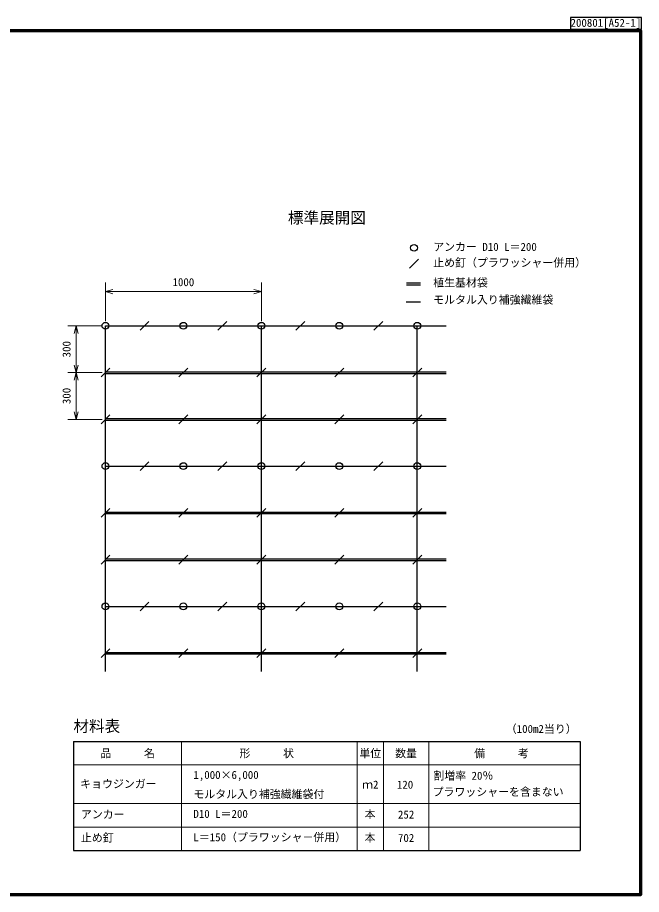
# Model space of a CAD drawing. Units: millimetres, scale not verified. Extents: x 200 to 8204, y 200 to 5825.
# Drawn here: x 4202 to 8204, y 200 to 5825 of the extents above; entities that cross this region are included whole.
import ezdxf
from ezdxf.enums import TextEntityAlignment as Align

# ---------------------------------------------------------------- set-up
doc = ezdxf.new("R2010")
doc.units = ezdxf.units.MM
doc.header["$LTSCALE"] = 20
for name, color, linetype, lineweight in [('C-DOC', 3, 'Continuous', 25), ('C-MTR-FRAM', 5, 'Continuous', 25), ('C-MTR-LINE', 5, 'Continuous', 13), ('C-STR', 7, 'Continuous', 25), ('C-STR-DIM', 1, 'Continuous', 13), ('C-STR-TXT', 7, 'Continuous', 25), ('C-TTL', 2, 'Continuous', 70), ('C-TTL-TXT', 7, 'Continuous', 25)]:
    doc.layers.add(name, color=color, linetype=linetype, lineweight=lineweight)
doc.layers.add('C-MTR-TXT', color=5, linetype='Continuous')
doc.styles.add('ＭＳ ゴシック', font='')
doc.styles.get('ＭＳ ゴシック').set_extended_font_data('MS Gothic')

msp = doc.modelspace()

# ---------------------------------------------------------------- linework, layer by layer
at = {"layer": 'C-DOC'}
msp.add_lwpolyline([(7748.56, 5750), (8203.56, 5750), (8203.56, 5825), (7748.56, 5825)], close=True, dxfattribs=at)
at = {"layer": 'C-MTR-FRAM'}
for p, q in [((4560.38, 1180.66), (7811.41, 1180.66)), ((4560.38, 1180.66), (4560.38, 482.65)), ((7811.41, 1180.66), (7811.41, 482.65)), ((4560.38, 482.65), (7811.41, 482.65))]:
    msp.add_line(p, q, dxfattribs=at)
at = {"layer": 'C-MTR-LINE'}
for p, q in [((5253.51, 1180.66), (5253.51, 482.65)), ((6380.61, 1180.66), (6380.61, 482.65)), ((6548.81, 1180.66), (6548.81, 482.65)), ((6838.81, 1180.66), (6838.81, 482.65)), ((4560.38, 1030.66), (7811.41, 1030.66)), ((4560.38, 782.65), (7811.41, 782.65)), ((4560.38, 632.24), (7811.41, 632.24)), ((6548.81, 632.65), (6548.81, 632.24)), ((6838.81, 632.65), (6838.81, 632.24)), ((7481.54, 632.65), (7481.54, 632.24))]:
    msp.add_line(p, q, dxfattribs=at)
at = {"layer": 'C-STR', "color": 3}
for p, q in [((6786.69, 4120.39), (6696.69, 4120.39)), ((6696.69, 4110.39), (6786.69, 4110.39)), ((4765.58, 3552.64), (6951.26, 3552.64)), ((4765.57, 3542.64), (6951.26, 3542.64)), ((4765.57, 3242.64), (6951.26, 3242.64)), ((4765.58, 3252.64), (6951.26, 3252.64)), ((4765.58, 2652.64), (6951.26, 2652.64)), ((4765.57, 2642.64), (6951.26, 2642.64)), ((4765.57, 2342.64), (6951.26, 2342.64)), ((4765.58, 2352.64), (6951.26, 2352.64)), ((4765.58, 1752.64), (6951.26, 1752.64)), ((4765.57, 1742.64), (6951.26, 1742.64))]:
    msp.add_line(p, q, dxfattribs=at)
at = {"layer": 'C-STR'}
for p, q in [((4765.58, 3847.64), (6951.26, 3847.64)), ((4765.58, 1629.96), (4765.58, 3847.64)), ((4987.29, 3819.35), (5043.86, 3875.92)), ((5487.29, 3819.35), (5543.86, 3875.92)), ((5765.58, 1629.96), (5765.58, 3847.64)), ((5987.29, 3819.35), (6043.86, 3875.92)), ((6487.29, 3819.35), (6543.86, 3875.92)), ((6765.58, 1629.96), (6765.58, 3847.64)), ((4737.29, 3519.35), (4793.86, 3575.92)), ((5237.29, 3519.35), (5293.86, 3575.92)), ((5737.29, 3519.35), (5793.86, 3575.92)), ((6237.29, 3519.35), (6293.86, 3575.92)), ((6737.29, 3519.35), (6793.86, 3575.92)), ((4737.29, 3219.35), (4793.86, 3275.92)), ((5237.29, 3219.35), (5293.86, 3275.92)), ((5737.29, 3219.35), (5793.86, 3275.92)), ((6237.29, 3219.35), (6293.86, 3275.92)), ((6737.29, 3219.35), (6793.86, 3275.92)), ((4765.58, 2947.64), (6951.26, 2947.64)), ((4987.29, 2919.35), (5043.86, 2975.92)), ((5487.29, 2919.35), (5543.86, 2975.92)), ((5987.29, 2919.35), (6043.86, 2975.92)), ((6487.29, 2919.35), (6543.86, 2975.92)), ((4737.29, 2619.35), (4793.86, 2675.92)), ((5237.29, 2619.35), (5293.86, 2675.92)), ((5737.29, 2619.35), (5793.86, 2675.92)), ((6237.29, 2619.35), (6293.86, 2675.92)), ((6737.29, 2619.35), (6793.86, 2675.92)), ((4737.29, 2319.35), (4793.86, 2375.92)), ((5237.29, 2319.35), (5293.86, 2375.92)), ((5737.29, 2319.35), (5793.86, 2375.92)), ((6237.29, 2319.35), (6293.86, 2375.92)), ((6737.29, 2319.35), (6793.86, 2375.92)), ((4765.58, 2047.64), (6951.26, 2047.64)), ((4987.29, 2019.35), (5043.86, 2075.92)), ((5487.29, 2019.35), (5543.86, 2075.92)), ((5987.29, 2019.35), (6043.86, 2075.92)), ((6487.29, 2019.35), (6543.86, 2075.92)), ((4737.29, 1719.35), (4793.86, 1775.92)), ((5237.29, 1719.35), (5293.86, 1775.92)), ((5737.29, 1719.35), (5793.86, 1775.92)), ((6237.29, 1719.35), (6293.86, 1775.92)), ((6737.29, 1719.35), (6793.86, 1775.92))]:
    msp.add_line(p, q, dxfattribs=at)
for centre in [(4765.58, 3847.64), (5265.58, 3847.64), (5765.58, 3847.64), (6265.58, 3847.64), (6765.58, 3847.64), (4765.58, 2947.64), (5265.58, 2947.64), (5765.58, 2947.64), (6265.58, 2947.64), (6765.58, 2947.64), (4765.58, 2047.64), (5265.58, 2047.64), (5765.58, 2047.64), (6265.58, 2047.64), (6765.58, 2047.64)]:
    msp.add_circle(centre, 22, dxfattribs=at)
at = {"layer": 'C-STR-DIM'}
for p, q in [((4765.58, 3877.64), (4765.58, 4124.35)), ((5765.58, 3877.64), (5765.58, 4124.35)), ((4765.58, 4066.64), (4813.87, 4079.58)), ((4765.58, 4066.64), (4765.58, 4032.35)), ((4765.58, 4066.64), (4813.87, 4053.69)), ((4765.58, 4066.64), (5765.58, 4066.64)), ((5765.58, 4066.64), (5717.28, 4079.58)), ((5765.58, 4066.64), (5717.28, 4053.69)), ((5765.58, 4066.64), (5765.58, 4032.35)), ((4743.71, 3847.64), (4523.71, 3847.64)), ((4577.1, 3847.64), (4564.16, 3799.34)), ((4577.1, 3847.64), (4590.04, 3799.34)), ((4577.1, 3847.64), (4577.1, 3547.64)), ((4583.71, 3847.64), (4617.1, 3847.64)), ((4743.71, 3547.64), (4523.71, 3547.64)), ((4577.1, 3547.64), (4564.16, 3595.93)), ((4577.1, 3547.64), (4564.16, 3499.34)), ((4577.1, 3547.64), (4590.04, 3595.93)), ((4577.1, 3547.64), (4590.04, 3499.34)), ((4577.1, 3547.64), (4577.1, 3247.64)), ((4583.71, 3547.64), (4617.1, 3547.64)), ((4577.1, 3247.64), (4564.16, 3295.93)), ((4577.1, 3247.64), (4590.04, 3295.93)), ((4743.71, 3247.64), (4523.71, 3247.64)), ((4583.71, 3247.64), (4617.1, 3247.64))]:
    msp.add_line(p, q, dxfattribs=at)
at = {"layer": 'C-STR-TXT'}
msp.add_line((6693.69, 4000.76), (6786.69, 4000.76), dxfattribs=at)
at = {"layer": 'C-TTL'}
msp.add_lwpolyline([(200, 200), (8200, 200), (8200, 5740), (200, 5740)], close=True, dxfattribs=at)
at = {"layer": 'C-TTL-TXT'}
msp.add_line((6716.59, 4218.27), (6773.15, 4274.83), dxfattribs=at)
msp.add_circle((6744.87, 4347.75), 22, dxfattribs=at)

# ---------------------------------------------------------------- texts
at = {"layer": 'C-DOC', "style": 'ＭＳ ゴシック'}
msp.add_text('200801[A52-1]', height=51.32, dxfattribs=at).set_placement((7748.56, 5750), align=Align.BOTTOM_LEFT)
at = {"layer": 'C-MTR-TXT', "style": 'ＭＳ ゴシック'}
for s, p in [('（100m2当り）', (7333.31, 1220.66)), ('\u3000品\u3000\u3000\u3000名\u3000', (4663.04, 1064.43)), ('形\u3000\u3000\u3000状\u3000', (5625.15, 1064.43)), ('単位', (6394, 1064.43)), ('数量', (6623.77, 1064.43)), ('\u3000備\u3000\u3000\u3000考\u3000', (7060.97, 1064.43)), ('1,000×6,000', (5329.6, 925.66)), ('割増率 20％', (6868.81, 920.66)), ('キョウジンガー', (4603.61, 868.04)), ('ｍ2', (6411.8, 863.62)), ('120', (6634.86, 863.16)), ('モルタル入り補強繊維袋付', (5329.6, 802.04)), ('プラワッシャーを含まない', (6864.18, 816.71)), ('アンカー', (4608.42, 672.65)), ('D10 L＝200', (5329.6, 675.99)), ('本', (6427.77, 673.57)), ('252', (6641.65, 671.43)), ('止め釘', (4608.42, 522.65)), ('L＝150（プラワッシャ－併用）', (5329.6, 525.99)), ('本', (6427.77, 523.16)), ('702', (6641.65, 521.43))]:
    msp.add_text(s, height=51.32, dxfattribs=at).set_placement(p, align=Align.BOTTOM_LEFT)
at = {"layer": 'C-STR-DIM', "color": 7, "style": 'ＭＳ ゴシック'}
for s, p in [('アンカー D10 L＝200', (6868.08, 4312.75)), ('止め釘（プラワッシャー併用）', (6868.08, 4211.55)), ('1000', (5195.58, 4086.64))]:
    msp.add_text(s, height=51.32, dxfattribs=at).set_placement(p, align=Align.BOTTOM_LEFT)
for p in [(4557.1, 3645.14), (4557.1, 3345.14)]:
    msp.add_text('300', height=51.32, rotation=90, dxfattribs=at).set_placement(p, align=Align.BOTTOM_LEFT)
at = {"layer": 'C-STR-TXT', "style": 'ＭＳ ゴシック'}
for s, p in [('植生基材袋', (6868.08, 4083.68)), ('モルタル入り補強繊維袋', (6868.08, 3973.97))]:
    msp.add_text(s, height=51.32, dxfattribs=at).set_placement(p, align=Align.BOTTOM_LEFT)
at = {"layer": 'C-TTL-TXT', "style": 'ＭＳ ゴシック'}
msp.add_text('標準展開図', height=73.31, dxfattribs=at).set_placement((5935.9, 4577.44), align=Align.TOP_LEFT)
at = {"layer": 'C-TTL-TXT', "color": 5, "style": 'ＭＳ ゴシック'}
msp.add_text('材料表', height=73.31, dxfattribs=at).set_placement((4560.38, 1220.66), align=Align.BOTTOM_LEFT)

doc.saveas('drawing.dxf')
